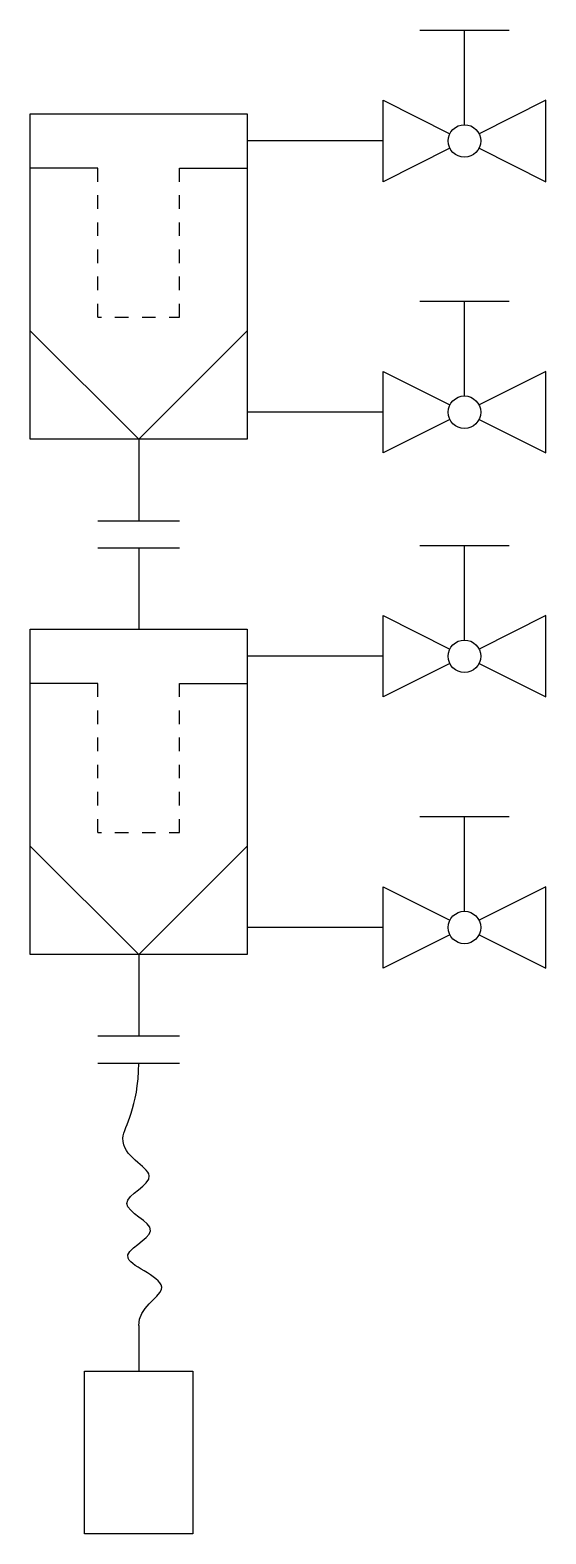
# Model space of a CAD drawing. Header units: millimetres. Extents: x -200 to 750, y -1309 to 1463.
import ezdxf

# ---------------------------------------------------------------- set-up
doc = ezdxf.new("R2010")
doc.units = ezdxf.units.MM

msp = doc.modelspace()

# ---------------------------------------------------------------- linework, layer by layer
at = {"color": 0, "linetype": 'ByBlock', "lineweight": -2}
for p, q in [((517.6, 1463.5), (682.4, 1463.5)), ((600, 1289), (600, 1463.5)), ((450, 1184), (450, 1334)), ((450, 1334), (573.2, 1272.4)), ((750, 1334), (626.8, 1272.4)), ((750, 1184), (750, 1334)), ((-200, 709), (-200, 1309)), ((-200, 1309), (200, 1309)), ((200, 1309), (200, 709)), ((450, 1259), (200, 1259)), ((573.2, 1245.6), (450, 1184)), ((626.8, 1245.6), (750, 1184)), ((-75, 1209), (-200, 1209)), ((-75, 1184), (-75, 1209)), ((75, 1184), (75, 1209)), ((75, 1209), (200, 1209)), ((-75, 1134), (-75, 1159)), ((75, 1134), (75, 1159)), ((-75, 1084), (-75, 1109)), ((75, 1084), (75, 1109)), ((-75, 1034), (-75, 1059)), ((75, 1034), (75, 1059)), ((-75, 984), (-75, 1009)), ((75, 984), (75, 1009)), ((-75, 934), (-75, 959)), ((75, 934), (75, 959)), ((517.6, 963.5), (682.4, 963.5)), ((600, 789), (600, 963.5)), ((-75, 934), (-68.8, 934)), ((-43.8, 934), (-18.8, 934)), ((6.2, 934), (31.2, 934)), ((56.2, 934), (75, 934)), ((-200, 909), (0, 709)), ((200, 909), (0, 709)), ((450, 684), (450, 834)), ((450, 834), (573.2, 772.4)), ((750, 834), (626.8, 772.4)), ((750, 684), (750, 834)), ((450, 759), (200, 759)), ((573.2, 745.6), (450, 684)), ((626.8, 745.6), (750, 684)), ((200, 709), (-200, 709)), ((0, 709), (0, 559)), ((-75, 559), (75, 559)), ((-75, 509), (75, 509)), ((0, 509), (0, 359)), ((517.6, 513.5), (682.4, 513.5)), ((600, 339), (600, 513.5)), ((450, 234), (450, 384)), ((450, 384), (573.2, 322.4)), ((750, 384), (626.8, 322.4)), ((750, 234), (750, 384)), ((-200, -241), (-200, 359)), ((-200, 359), (200, 359)), ((200, 359), (200, -241)), ((450, 309), (200, 309)), ((573.2, 295.6), (450, 234)), ((626.8, 295.6), (750, 234)), ((-75, 259), (-200, 259)), ((-75, 234), (-75, 259)), ((75, 234), (75, 259)), ((75, 259), (200, 259)), ((-75, 184), (-75, 209)), ((75, 184), (75, 209)), ((-75, 134), (-75, 159)), ((75, 134), (75, 159)), ((-75, 84), (-75, 109)), ((75, 84), (75, 109)), ((-75, 34), (-75, 59)), ((75, 34), (75, 59)), ((-75, -16), (-75, 9)), ((75, -16), (75, 9)), ((517.6, 13.5), (682.4, 13.5)), ((600, -161), (600, 13.5)), ((-75, -16), (-68.8, -16)), ((-43.8, -16), (-18.8, -16)), ((6.2, -16), (31.2, -16)), ((56.2, -16), (75, -16)), ((-200, -41), (0, -241)), ((200, -41), (0, -241)), ((450, -266), (450, -116)), ((450, -116), (573.2, -177.6)), ((750, -116), (626.8, -177.6)), ((750, -266), (750, -116)), ((450, -191), (200, -191)), ((573.2, -204.4), (450, -266)), ((626.8, -204.4), (750, -266)), ((200, -241), (-200, -241)), ((0, -241), (0, -391)), ((-75, -391), (75, -391)), ((-75, -441), (75, -441)), ((0, -925), (0, -1009)), ((-100, -1009), (100, -1009)), ((-100, -1309), (-100, -1009)), ((100, -1009), (100, -1309)), ((100, -1309), (-100, -1309))]:
    msp.add_line(p, q, dxfattribs=at)
for centre in [(600, 1259), (600, 759), (600, 309), (600, -191)]:
    msp.add_circle(centre, 30, dxfattribs=at)
msp.add_open_spline([(0, -925), (0, -891.8), (91, -848.5), (-73.4, -800.5), (67.7, -749.9), (-66.2, -700), (65.8, -649.2), (-65.7, -600), (0, -525), (0, -441)], degree=3, knots=[0, 0, 0, 0, 99.693728, 240.247481, 380.801234, 521.354988, 661.908741, 802.462494, 902.156222, 902.156222, 902.156222, 902.156222], dxfattribs=at)

doc.saveas('drawing.dxf')
